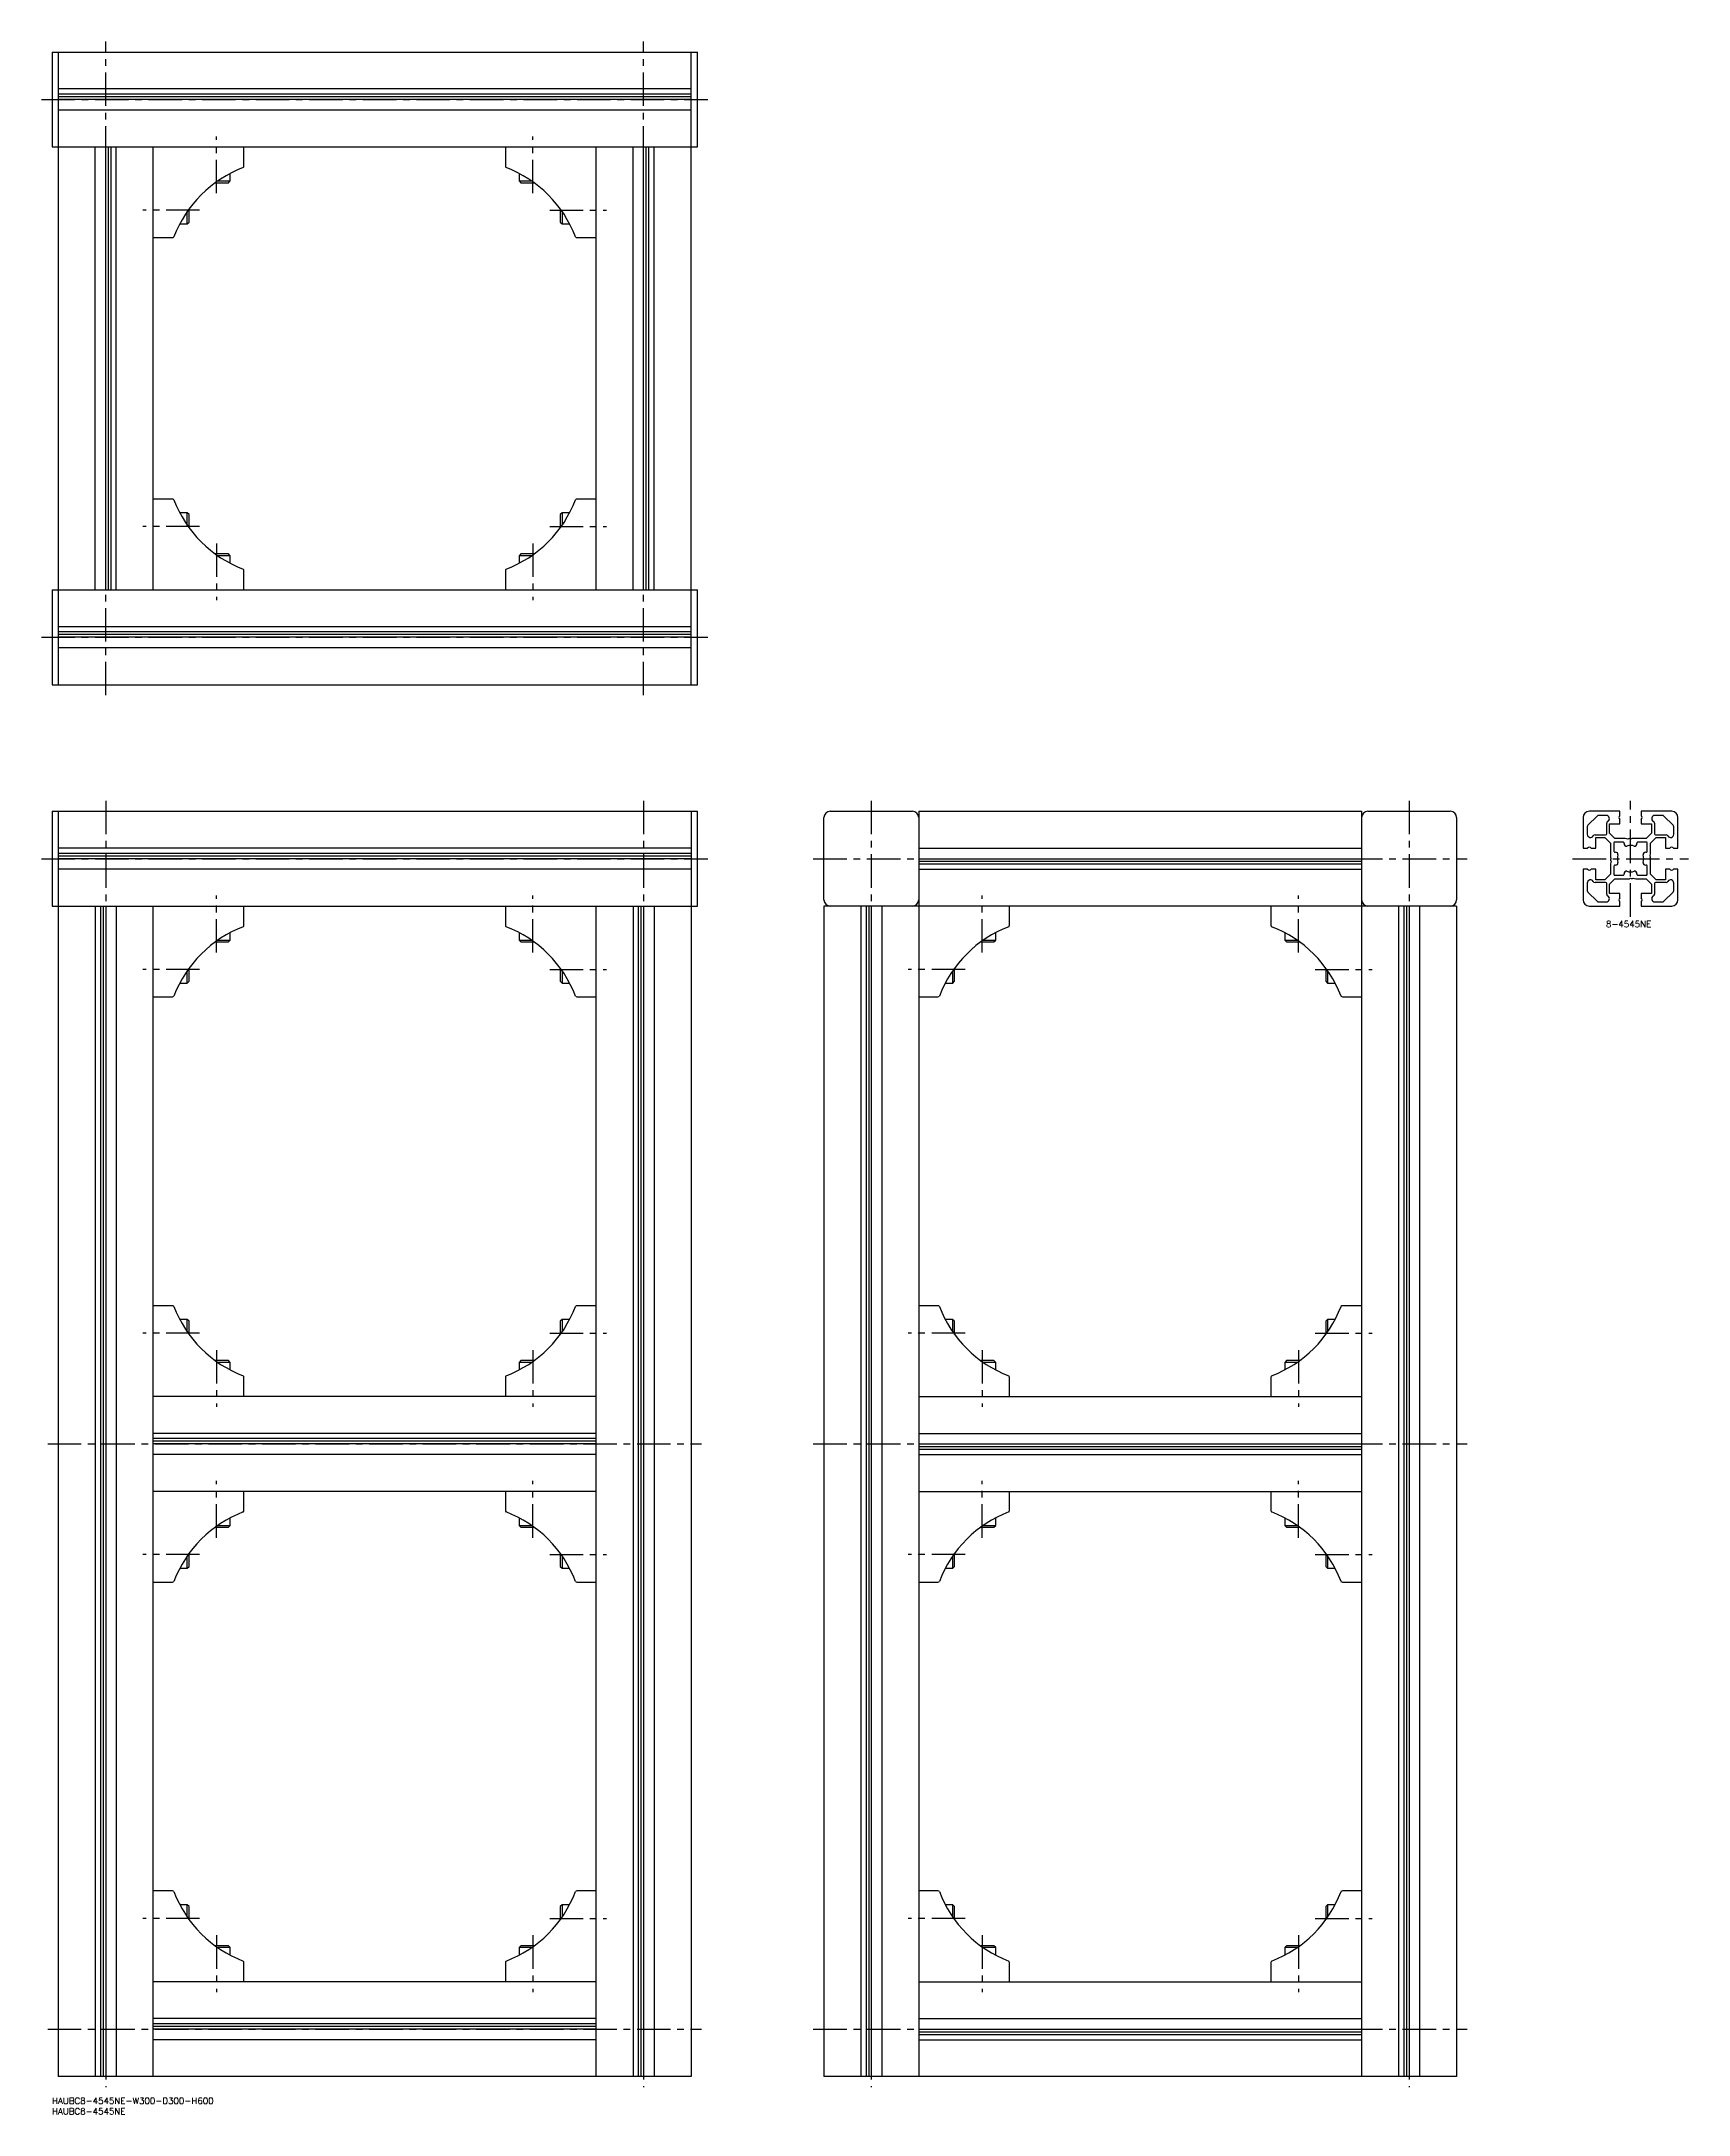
# Model space of a CAD drawing. Extents: x -5 to 776, y -8 to 975.
import ezdxf

# ---------------------------------------------------------------- set-up
doc = ezdxf.new("R2010")
doc.units = 0
doc.header["$LTSCALE"] = 0.5
doc.linetypes.add('CENTER', pattern=[50.8, 31.75, -6.35, 6.35, -6.35])
for name, color, linetype in [('MSM_CENTER', 1, 'CENTER'), ('MSM_CONTINUOUS', 7, 'CONTINUOUS'), ('MSM_PART_NUMBER', 7, 'CONTINUOUS')]:
    doc.layers.add(name, color=color, linetype=linetype)
doc.styles.get("Standard").update_dxf_attribs({"font": 'txt.shx', "height": 3, "bigfont": 'bigfont.shx'})

# ---------------------------------------------------------------- blocks, each defined once
blk = doc.blocks.new('*U8')
at = {"layer": 'MSM_PART_NUMBER'}
blk.add_text('HAUBC8-4545NE-W300-D300-H600', height=3, dxfattribs=at).set_placement((0, -3))
blk = doc.blocks.new('*U9')
at = {"layer": 'MSM_PART_NUMBER'}
blk.add_text('HAUBC8-4545NE', height=3, dxfattribs=at).set_placement((0, -8))
blk = doc.blocks.new('*U10')
at = {"layer": 'MSM_PART_NUMBER'}
blk.add_text('8-4545NE', height=3, dxfattribs=at).set_placement((736.85, 554.97))

msp = doc.modelspace()

# ---------------------------------------------------------------- linework, layer by layer
at = {"layer": 'MSM_CENTER'}
for p, q in [((25.5, 665), (25.5, 975)), ((280.5, 665), (280.5, 975)), ((-5, 947.5), (311, 947.5)), ((78, 903), (78, 930)), ((228, 903), (228, 930)), ((70, 895), (43, 895)), ((236, 895), (263, 895)), ((70, 745), (43, 745)), ((236, 745), (263, 745)), ((78, 737), (78, 710)), ((228, 737), (228, 710)), ((-5, 692.5), (311, 692.5)), ((25.5, 615), (25.5, 5)), ((280.5, 615), (280.5, 5)), ((388.5, 615), (388.5, 5)), ((643.5, 615), (643.5, 5)), ((748.5, 560), (748.5, 615)), ((-5, 587.5), (311, 587.5)), ((361, 587.5), (671, 587.5)), ((721, 587.5), (776, 587.5)), ((78, 543), (78, 570)), ((228, 543), (228, 570)), ((441, 543), (441, 570)), ((591, 543), (591, 570)), ((70, 535), (43, 535)), ((236, 535), (263, 535)), ((433, 535), (406, 535)), ((599, 535), (626, 535)), ((70, 362.5), (43, 362.5)), ((78, 354.5), (78, 327.5)), ((228, 354.5), (228, 327.5)), ((236, 362.5), (263, 362.5)), ((433, 362.5), (406, 362.5)), ((441, 354.5), (441, 327.5)), ((591, 354.5), (591, 327.5)), ((599, 362.5), (626, 362.5)), ((-2, 310), (308, 310)), ((361, 310), (671, 310)), ((78, 265.5), (78, 292.5)), ((228, 265.5), (228, 292.5)), ((441, 265.5), (441, 292.5)), ((591, 265.5), (591, 292.5)), ((70, 257.5), (43, 257.5)), ((236, 257.5), (263, 257.5)), ((433, 257.5), (406, 257.5)), ((599, 257.5), (626, 257.5)), ((70, 85), (43, 85)), ((236, 85), (263, 85)), ((433, 85), (406, 85)), ((599, 85), (626, 85)), ((78, 77), (78, 50)), ((228, 77), (228, 50)), ((441, 77), (441, 50)), ((591, 77), (591, 50)), ((-2, 32.5), (308, 32.5)), ((361, 32.5), (671, 32.5))]:
    msp.add_line(p, q, dxfattribs=at)
at = {"layer": 'MSM_CONTINUOUS'}
for p, q in [((0, 970), (306, 970)), ((0, 970), (0, 925)), ((3, 970), (3, 670)), ((303, 670), (303, 970)), ((306, 925), (306, 970)), ((303, 952.5), (3, 952.5)), ((303, 950), (3, 950)), ((303, 948.72), (3, 948.72)), ((303, 947.5), (3, 947.5)), ((303, 942.5), (3, 942.5)), ((0, 925), (306, 925)), ((20.5, 715), (20.5, 925)), ((25.5, 715), (25.5, 925)), ((26.72, 715), (26.72, 925)), ((28, 715), (28, 925)), ((30.5, 715), (30.5, 925)), ((48, 715), (48, 925)), ((91, 915.91), (91, 925)), ((215, 925), (215, 915.91)), ((258, 715), (258, 925)), ((275.5, 715), (275.5, 925)), ((280.5, 715), (280.5, 925)), ((281.72, 715), (281.72, 925)), ((283, 715), (283, 925)), ((285.5, 715), (285.5, 925)), ((77.39, 908), (83.63, 908)), ((78.61, 908.87), (84.5, 908.87)), ((83.63, 908), (84.5, 908.87)), ((84.5, 908.87), (84.5, 912.42)), ((221.5, 912.42), (221.5, 908.87)), ((221.5, 908.87), (222.37, 908)), ((221.5, 908.87), (227.39, 908.87)), ((222.37, 908), (228.61, 908)), ((65, 889.37), (65, 895.61)), ((241, 895.61), (241, 889.37)), ((60.58, 888.5), (64.13, 888.5)), ((64.13, 888.5), (64.13, 894.39)), ((64.13, 888.5), (65, 889.37)), ((241, 889.37), (241.87, 888.5)), ((241.87, 894.39), (241.87, 888.5)), ((241.87, 888.5), (245.42, 888.5)), ((48, 882), (57.09, 882)), ((248.91, 882), (258, 882)), ((57.09, 758), (48, 758)), ((258, 758), (248.91, 758)), ((64.13, 751.5), (60.58, 751.5)), ((65, 750.63), (64.13, 751.5)), ((64.13, 745.61), (64.13, 751.5)), ((65, 744.39), (65, 750.63)), ((241.87, 751.5), (241, 750.63)), ((241, 750.63), (241, 744.39)), ((245.42, 751.5), (241.87, 751.5)), ((241.87, 751.5), (241.87, 745.61)), ((83.63, 732), (77.39, 732)), ((84.5, 731.13), (78.61, 731.13)), ((84.5, 731.13), (83.63, 732)), ((84.5, 727.58), (84.5, 731.13)), ((222.37, 732), (221.5, 731.13)), ((221.5, 731.13), (221.5, 727.58)), ((227.39, 731.13), (221.5, 731.13)), ((228.61, 732), (222.37, 732)), ((91, 715), (91, 724.09)), ((215, 724.09), (215, 715)), ((0, 715), (306, 715)), ((0, 715), (0, 670)), ((306, 670), (306, 715)), ((303, 697.5), (3, 697.5)), ((303, 695), (3, 695)), ((303, 693.72), (3, 693.72)), ((303, 692.5), (3, 692.5)), ((303, 687.5), (3, 687.5)), ((0, 670), (306, 670)), ((0, 610), (0, 565)), ((0, 610), (306, 610)), ((3, 610), (3, 10)), ((303, 610), (303, 10)), ((306, 565), (306, 610)), ((369, 610), (408, 610)), ((411, 610), (411, 10)), ((411, 610), (621, 610)), ((621, 610), (621, 10)), ((624, 610), (663, 610)), ((743.5, 610), (729, 610)), ((743.5, 607.87), (743.5, 610)), ((768, 610), (753.5, 610)), ((753.5, 610), (753.5, 607.87)), ((366, 568), (366, 607)), ((666, 607), (666, 568)), ((726, 607), (726, 592.5)), ((728, 602.65), (728, 599.05)), ((732.64, 607.71), (728.29, 603.36)), ((736.95, 608), (733.35, 608)), ((737.2, 599.3), (737.2, 604.33)), ((738.5, 599.62), (738.5, 604)), ((738.5, 604), (743.5, 604)), ((743.5, 604), (743.5, 606.13)), ((753.5, 606.13), (753.5, 604)), ((753.5, 604), (758.5, 604)), ((758.5, 604), (758.5, 599.62)), ((759.8, 604.33), (759.8, 599.3)), ((763.65, 608), (760.05, 608)), ((768.71, 603.36), (764.36, 607.71)), ((769, 599.05), (769, 602.65)), ((771, 592.5), (771, 607)), ((303, 592.5), (3, 592.5)), ((303, 590), (3, 590)), ((411, 592.5), (621, 592.5)), ((726, 592.5), (728.13, 592.5)), ((729.87, 592.5), (732, 592.5)), ((731.67, 598.8), (736.7, 598.8)), ((732, 592.5), (732, 597.5)), ((732, 597.5), (736.38, 597.5)), ((736.38, 597.5), (739, 594.88)), ((741.12, 597), (738.5, 599.62)), ((739, 594.88), (739, 588.15)), ((740.6, 594.9), (740.6, 591.1)), ((744.9, 595.4), (741.1, 595.4)), ((746, 597), (741.12, 597)), ((747.28, 596.75), (746, 597)), ((747.6, 596.93), (747.28, 596.75)), ((748.5, 596.7), (748.1, 596.93)), ((748.9, 596.93), (748.5, 596.7)), ((755.88, 597), (749.15, 597)), ((755.9, 595.4), (752.1, 595.4)), ((758.5, 599.62), (755.88, 597)), ((756.4, 591.1), (756.4, 594.9)), ((757.75, 588.72), (758, 590)), ((758, 594.88), (760.62, 597.5)), ((758, 590), (758, 594.88)), ((760.3, 598.8), (765.33, 598.8)), ((760.62, 597.5), (765, 597.5)), ((765, 597.5), (765, 592.5)), ((765, 592.5), (767.13, 592.5)), ((768.87, 592.5), (771, 592.5)), ((303, 588.72), (3, 588.72)), ((303, 587.5), (3, 587.5)), ((303, 582.5), (3, 582.5)), ((411, 587.5), (621, 587.5)), ((411, 586.28), (621, 586.28)), ((411, 585), (621, 585)), ((411, 582.5), (621, 582.5)), ((728.13, 582.5), (726, 582.5)), ((726, 582.5), (726, 568)), ((732, 582.5), (729.87, 582.5)), ((732, 577.5), (732, 582.5)), ((739, 580.12), (736.38, 577.5)), ((739.25, 586.28), (739, 585)), ((739, 585), (739, 580.12)), ((739.07, 587.9), (739.3, 587.5)), ((739.3, 587.5), (739.07, 587.1)), ((739.07, 586.6), (739.25, 586.28)), ((740.6, 583.9), (740.6, 580.1)), ((756.4, 580.1), (756.4, 583.9)), ((757.7, 587.5), (757.93, 587.9)), ((757.93, 587.1), (757.7, 587.5)), ((757.93, 588.4), (757.75, 588.72)), ((758, 580.12), (758, 586.85)), ((760.62, 577.5), (758, 580.12)), ((765, 582.5), (765, 577.5)), ((767.13, 582.5), (765, 582.5)), ((771, 582.5), (768.87, 582.5)), ((771, 568), (771, 582.5)), ((728, 575.95), (728, 572.35)), ((728.29, 571.64), (732.64, 567.29)), ((736.7, 576.2), (731.67, 576.2)), ((736.38, 577.5), (732, 577.5)), ((737.2, 570.67), (737.2, 575.7)), ((738.5, 575.38), (741.12, 578)), ((738.5, 571), (738.5, 575.38)), ((743.5, 571), (738.5, 571)), ((741.1, 579.6), (744.9, 579.6)), ((741.12, 578), (747.85, 578)), ((743.5, 568.87), (743.5, 571)), ((748.1, 578.07), (748.5, 578.3)), ((748.5, 578.3), (748.9, 578.07)), ((749.4, 578.07), (749.72, 578.25)), ((749.72, 578.25), (751, 578)), ((751, 578), (755.88, 578)), ((752.1, 579.6), (755.9, 579.6)), ((758.5, 571), (753.5, 571)), ((753.5, 571), (753.5, 568.87)), ((755.88, 578), (758.5, 575.38)), ((758.5, 575.38), (758.5, 571)), ((759.8, 575.7), (759.8, 570.67)), ((765.33, 576.2), (760.3, 576.2)), ((765, 577.5), (760.62, 577.5)), ((764.36, 567.29), (768.71, 571.64)), ((769, 572.35), (769, 575.95)), ((0, 565), (306, 565)), ((20.5, 565), (20.5, 10)), ((23, 565), (23, 10)), ((24.28, 565), (24.28, 10)), ((25.5, 565), (25.5, 10)), ((30.5, 565), (30.5, 10)), ((48, 10), (48, 565)), ((91, 555.91), (91, 565)), ((215, 565), (215, 555.91)), ((258, 10), (258, 565)), ((275.5, 565), (275.5, 10)), ((278, 565), (278, 10)), ((279.28, 565), (279.28, 10)), ((280.5, 565), (280.5, 10)), ((285.5, 565), (285.5, 10)), ((666, 565), (366, 565)), ((366, 565), (366, 10)), ((383.5, 565), (383.5, 10)), ((386, 565), (386, 10)), ((387.28, 565), (387.28, 10)), ((388.5, 565), (388.5, 10)), ((393.5, 565), (393.5, 10)), ((454, 555.91), (454, 565)), ((578, 565), (578, 555.91)), ((638.5, 565), (638.5, 10)), ((641, 565), (641, 10)), ((642.28, 565), (642.28, 10)), ((643.5, 565), (643.5, 10)), ((648.5, 565), (648.5, 10)), ((666, 565), (666, 10)), ((729, 565), (743.5, 565)), ((733.35, 567), (736.95, 567)), ((743.5, 565), (743.5, 567.13)), ((753.5, 567.13), (753.5, 565)), ((753.5, 565), (768, 565)), ((760.05, 567), (763.65, 567)), ((84.5, 548.87), (84.5, 552.42)), ((221.5, 552.42), (221.5, 548.87)), ((447.5, 548.87), (447.5, 552.42)), ((584.5, 552.42), (584.5, 548.87)), ((77.39, 548), (83.63, 548)), ((78.61, 548.87), (84.5, 548.87)), ((83.63, 548), (84.5, 548.87)), ((221.5, 548.87), (222.37, 548)), ((221.5, 548.87), (227.39, 548.87)), ((222.37, 548), (228.61, 548)), ((440.39, 548), (446.63, 548)), ((441.61, 548.87), (447.5, 548.87)), ((446.63, 548), (447.5, 548.87)), ((584.5, 548.87), (585.37, 548)), ((584.5, 548.87), (590.39, 548.87)), ((585.37, 548), (591.61, 548)), ((64.13, 528.5), (64.13, 534.39)), ((65, 529.37), (65, 535.61)), ((241, 535.61), (241, 529.37)), ((241.87, 534.39), (241.87, 528.5)), ((427.13, 528.5), (427.13, 534.39)), ((428, 529.37), (428, 535.61)), ((604, 535.61), (604, 529.37)), ((604.87, 534.39), (604.87, 528.5)), ((48, 522), (57.09, 522)), ((60.58, 528.5), (64.13, 528.5)), ((64.13, 528.5), (65, 529.37)), ((241, 529.37), (241.87, 528.5)), ((241.87, 528.5), (245.42, 528.5)), ((248.91, 522), (258, 522)), ((411, 522), (420.09, 522)), ((423.58, 528.5), (427.13, 528.5)), ((427.13, 528.5), (428, 529.37)), ((604, 529.37), (604.87, 528.5)), ((604.87, 528.5), (608.42, 528.5)), ((611.91, 522), (621, 522)), ((57.09, 375.5), (48, 375.5)), ((258, 375.5), (248.91, 375.5)), ((420.09, 375.5), (411, 375.5)), ((621, 375.5), (611.91, 375.5)), ((64.13, 369), (60.58, 369)), ((65, 368.13), (64.13, 369)), ((64.13, 363.11), (64.13, 369)), ((65, 361.89), (65, 368.13)), ((241.87, 369), (241, 368.13)), ((241, 368.13), (241, 361.89)), ((245.42, 369), (241.87, 369)), ((241.87, 369), (241.87, 363.11)), ((427.13, 369), (423.58, 369)), ((428, 368.13), (427.13, 369)), ((427.13, 363.11), (427.13, 369)), ((428, 361.89), (428, 368.13)), ((604.87, 369), (604, 368.13)), ((604, 368.13), (604, 361.89)), ((608.42, 369), (604.87, 369)), ((604.87, 369), (604.87, 363.11)), ((83.63, 349.5), (77.39, 349.5)), ((84.5, 348.63), (78.61, 348.63)), ((84.5, 348.63), (83.63, 349.5)), ((84.5, 345.08), (84.5, 348.63)), ((222.37, 349.5), (221.5, 348.63)), ((221.5, 348.63), (221.5, 345.08)), ((227.39, 348.63), (221.5, 348.63)), ((228.61, 349.5), (222.37, 349.5)), ((446.63, 349.5), (440.39, 349.5)), ((447.5, 348.63), (441.61, 348.63)), ((447.5, 348.63), (446.63, 349.5)), ((447.5, 345.08), (447.5, 348.63)), ((585.37, 349.5), (584.5, 348.63)), ((584.5, 348.63), (584.5, 345.08)), ((590.39, 348.63), (584.5, 348.63)), ((591.61, 349.5), (585.37, 349.5)), ((91, 332.5), (91, 341.59)), ((215, 341.59), (215, 332.5)), ((454, 332.5), (454, 341.59)), ((578, 341.59), (578, 332.5)), ((258, 332.5), (48, 332.5)), ((411, 332.5), (621, 332.5)), ((258, 315), (48, 315)), ((411, 315), (621, 315)), ((258, 312.5), (48, 312.5)), ((258, 311.22), (48, 311.22)), ((258, 310), (48, 310)), ((258, 305), (48, 305)), ((411, 310), (621, 310)), ((411, 308.78), (621, 308.78)), ((411, 307.5), (621, 307.5)), ((411, 305), (621, 305)), ((258, 287.5), (48, 287.5)), ((91, 278.41), (91, 287.5)), ((215, 287.5), (215, 278.41)), ((411, 287.5), (621, 287.5)), ((454, 278.41), (454, 287.5)), ((578, 287.5), (578, 278.41)), ((77.39, 270.5), (83.63, 270.5)), ((78.61, 271.37), (84.5, 271.37)), ((83.63, 270.5), (84.5, 271.37)), ((84.5, 271.37), (84.5, 274.92)), ((221.5, 274.92), (221.5, 271.37)), ((221.5, 271.37), (222.37, 270.5)), ((221.5, 271.37), (227.39, 271.37)), ((222.37, 270.5), (228.61, 270.5)), ((440.39, 270.5), (446.63, 270.5)), ((441.61, 271.37), (447.5, 271.37)), ((446.63, 270.5), (447.5, 271.37)), ((447.5, 271.37), (447.5, 274.92)), ((584.5, 274.92), (584.5, 271.37)), ((584.5, 271.37), (585.37, 270.5)), ((584.5, 271.37), (590.39, 271.37)), ((585.37, 270.5), (591.61, 270.5)), ((64.13, 251), (64.13, 256.89)), ((65, 251.87), (65, 258.11)), ((241, 258.11), (241, 251.87)), ((241.87, 256.89), (241.87, 251)), ((427.13, 251), (427.13, 256.89)), ((428, 251.87), (428, 258.11)), ((604, 258.11), (604, 251.87)), ((604.87, 256.89), (604.87, 251)), ((60.58, 251), (64.13, 251)), ((64.13, 251), (65, 251.87)), ((241, 251.87), (241.87, 251)), ((241.87, 251), (245.42, 251)), ((423.58, 251), (427.13, 251)), ((427.13, 251), (428, 251.87)), ((604, 251.87), (604.87, 251)), ((604.87, 251), (608.42, 251)), ((48, 244.5), (57.09, 244.5)), ((248.91, 244.5), (258, 244.5)), ((411, 244.5), (420.09, 244.5)), ((611.91, 244.5), (621, 244.5)), ((57.09, 98), (48, 98)), ((64.13, 91.5), (60.58, 91.5)), ((65, 90.63), (64.13, 91.5)), ((64.13, 85.61), (64.13, 91.5)), ((65, 84.39), (65, 90.63)), ((241.87, 91.5), (241, 90.63)), ((241, 90.63), (241, 84.39)), ((245.42, 91.5), (241.87, 91.5)), ((241.87, 91.5), (241.87, 85.61)), ((258, 98), (248.91, 98)), ((420.09, 98), (411, 98)), ((427.13, 91.5), (423.58, 91.5)), ((428, 90.63), (427.13, 91.5)), ((427.13, 85.61), (427.13, 91.5)), ((428, 84.39), (428, 90.63)), ((604.87, 91.5), (604, 90.63)), ((604, 90.63), (604, 84.39)), ((608.42, 91.5), (604.87, 91.5)), ((604.87, 91.5), (604.87, 85.61)), ((621, 98), (611.91, 98)), ((83.63, 72), (77.39, 72)), ((84.5, 71.13), (78.61, 71.13)), ((84.5, 71.13), (83.63, 72)), ((84.5, 67.58), (84.5, 71.13)), ((222.37, 72), (221.5, 71.13)), ((221.5, 71.13), (221.5, 67.58)), ((227.39, 71.13), (221.5, 71.13)), ((228.61, 72), (222.37, 72)), ((446.63, 72), (440.39, 72)), ((447.5, 71.13), (441.61, 71.13)), ((447.5, 71.13), (446.63, 72)), ((447.5, 67.58), (447.5, 71.13)), ((585.37, 72), (584.5, 71.13)), ((584.5, 71.13), (584.5, 67.58)), ((590.39, 71.13), (584.5, 71.13)), ((591.61, 72), (585.37, 72)), ((91, 55), (91, 64.09)), ((215, 64.09), (215, 55)), ((454, 55), (454, 64.09)), ((578, 64.09), (578, 55)), ((258, 55), (48, 55)), ((411, 55), (621, 55)), ((258, 37.5), (48, 37.5)), ((258, 35), (48, 35)), ((258, 33.72), (48, 33.72)), ((258, 32.5), (48, 32.5)), ((411, 37.5), (621, 37.5)), ((411, 32.5), (621, 32.5)), ((411, 31.28), (621, 31.28)), ((411, 30), (621, 30)), ((258, 27.5), (48, 27.5)), ((411, 27.5), (621, 27.5)), ((303, 10), (3, 10)), ((666, 10), (366, 10))]:
    msp.add_line(p, q, dxfattribs=at)
for centre, radius, start, end in [((110.78, 862.22), 56.67, 110.7505, 159.2495), ((90, 915.91), 1, 315, 0), ((216, 915.91), 1, 180, 225), ((195.22, 862.22), 56.67, 20.7505, 69.2495), ((57.09, 883), 1, 270, 315), ((248.91, 883), 1, 225, 270), ((57.09, 757), 1, 45, 90), ((110.78, 777.78), 56.67, 200.7505, 249.2495), ((195.22, 777.78), 56.67, 290.7505, 339.2495), ((248.91, 757), 1, 90, 135), ((90, 724.09), 1, 0, 45), ((216, 724.09), 1, 135, 180), ((369, 607), 3, 90, 180), ((408, 607), 3, 0, 90), ((624, 607), 3, 90, 180), ((663, 607), 3, 0, 90), ((729, 607), 3, 90, 180), ((768, 607), 3, 0, 90), ((729, 602.65), 1, 135, 180), ((733.35, 607), 1, 90, 135), ((736.95, 606.5), 1.5, 300, 90), ((738.2, 604.33), 1, 120.00001, 180), ((744, 607), 1, 120, 240), ((753, 607), 1, 300, 60), ((760.05, 606.5), 1.5, 90, 240), ((758.8, 604.33), 1, 0, 60), ((763.65, 607), 1, 45, 90), ((768, 602.65), 1, 0, 45), ((729.5, 599.05), 1.5, 180, 330), ((729, 592), 1, 30, 150), ((731.67, 597.8), 1, 90, 150), ((736.7, 599.3), 0.5, 270, 0), ((741.1, 594.9), 0.5, 90, 180), ((741.2, 591.1), 0.6, 180, 282.34374), ((741.54, 589.54), 1, 343.68226, 102.34374), ((744.9, 594.8), 0.6, 347.65626, 90), ((746.46, 594.46), 1, 167.65626, 286.31774), ((748.5, 587.5), 6.25, 73.68226, 106.31774), ((747.85, 596.5), 0.5, 60, 120), ((749.15, 596.5), 0.5, 90, 120), ((750.54, 594.46), 1, 253.68226, 12.34374), ((752.1, 594.8), 0.6, 90, 192.34374), ((755.46, 589.54), 1, 77.65626, 196.31774), ((755.8, 591.1), 0.6, 257.65626, 0), ((755.9, 594.9), 0.5, 0, 90), ((760.3, 599.3), 0.5, 180, 270), ((765.33, 597.8), 1, 30, 90), ((767.5, 599.05), 1.5, 210, 0), ((768, 592), 1, 30, 150), ((729, 583), 1, 210, 330), ((739.5, 588.15), 0.5, 180, 210), ((739.5, 586.85), 0.5, 150, 210), ((741.2, 583.9), 0.6, 77.65626, 180), ((741.1, 580.1), 0.5, 180, 270), ((741.54, 585.46), 1, 257.65626, 16.31774), ((748.5, 587.5), 6.25, 163.68226, 196.31774), ((744.9, 580.2), 0.6, 270, 12.34374), ((746.46, 580.54), 1, 73.68226, 192.34374), ((748.5, 587.5), 6.25, 253.68226, 286.31774), ((750.54, 580.54), 1, 347.65626, 106.31774), ((752.1, 580.2), 0.6, 167.65626, 270), ((755.46, 585.46), 1, 163.68226, 282.34374), ((748.5, 587.5), 6.25, 343.68226, 16.31774), ((755.8, 583.9), 0.6, 0, 102.34374), ((755.9, 580.1), 0.5, 270, 0), ((757.5, 588.15), 0.5, 330, 30), ((757.5, 586.85), 0.5, 0, 30), ((768, 583), 1, 210, 330), ((729.5, 575.95), 1.5, 30, 180), ((729, 572.35), 1, 180, 225), ((731.67, 577.2), 1, 210.00001, 270), ((736.7, 575.7), 0.5, 0, 90), ((738.2, 570.67), 1, 180, 239.99999), ((747.85, 578.5), 0.5, 270, 300), ((749.15, 578.5), 0.5, 240, 300), ((758.8, 570.67), 1, 300, 0), ((760.3, 575.7), 0.5, 90, 180), ((765.33, 577.2), 1, 270, 329.99999), ((767.5, 575.95), 1.5, 0, 150), ((768, 572.35), 1, 315, 0), ((369, 568), 3, 180, 270), ((408, 568), 3, 270, 0), ((624, 568), 3, 180, 270), ((663, 568), 3, 270, 0), ((729, 568), 3, 180, 270), ((733.35, 568), 1, 225, 270), ((736.95, 568.5), 1.5, 270, 60), ((744, 568), 1, 120, 240), ((753, 568), 1, 300, 60), ((760.05, 568.5), 1.5, 120, 270), ((763.65, 568), 1, 270, 315), ((768, 568), 3, 270, 0), ((110.78, 502.22), 56.67, 110.7505, 159.2495), ((90, 555.91), 1, 315, 0), ((216, 555.91), 1, 180, 225), ((195.22, 502.22), 56.67, 20.7505, 69.2495), ((473.78, 502.22), 56.67, 110.7505, 159.2495), ((453, 555.91), 1, 315, 0), ((579, 555.91), 1, 180, 225), ((558.22, 502.22), 56.67, 20.7505, 69.2495), ((57.09, 523), 1, 270, 315), ((248.91, 523), 1, 225, 270), ((420.09, 523), 1, 270, 315), ((611.91, 523), 1, 225, 270), ((57.09, 374.5), 1, 45, 90), ((110.78, 395.28), 56.67, 200.7505, 249.2495), ((195.22, 395.28), 56.67, 290.7505, 339.2495), ((248.91, 374.5), 1, 90, 135), ((420.09, 374.5), 1, 45, 90), ((473.78, 395.28), 56.67, 200.7505, 249.2495), ((558.22, 395.28), 56.67, 290.7505, 339.2495), ((611.91, 374.5), 1, 90, 135), ((90, 341.59), 1, 0, 45), ((216, 341.59), 1, 135, 180), ((453, 341.59), 1, 0, 45), ((579, 341.59), 1, 135, 180), ((110.78, 224.72), 56.67, 110.7505, 159.2495), ((90, 278.41), 1, 315, 0), ((216, 278.41), 1, 180, 225), ((195.22, 224.72), 56.67, 20.7505, 69.2495), ((473.78, 224.72), 56.67, 110.7505, 159.2495), ((453, 278.41), 1, 315, 0), ((579, 278.41), 1, 180, 225), ((558.22, 224.72), 56.67, 20.7505, 69.2495), ((57.09, 245.5), 1, 270, 315), ((248.91, 245.5), 1, 225, 270), ((420.09, 245.5), 1, 270, 315), ((611.91, 245.5), 1, 225, 270), ((57.09, 97), 1, 45, 90), ((110.78, 117.78), 56.67, 200.7505, 249.2495), ((195.22, 117.78), 56.67, 290.7505, 339.2495), ((248.91, 97), 1, 90, 135), ((420.09, 97), 1, 45, 90), ((473.78, 117.78), 56.67, 200.7505, 249.2495), ((558.22, 117.78), 56.67, 290.7505, 339.2495), ((611.91, 97), 1, 90, 135), ((90, 64.09), 1, 0, 45), ((216, 64.09), 1, 135, 180), ((453, 64.09), 1, 0, 45), ((579, 64.09), 1, 135, 180)]:
    msp.add_arc(centre, radius, start, end, dxfattribs=at)

# ---------------------------------------------------------------- block references
for name in ['*U10', '*U8', '*U9']:
    msp.add_blockref(name, (0, 0), dxfattribs=at)

doc.saveas('drawing.dxf')
